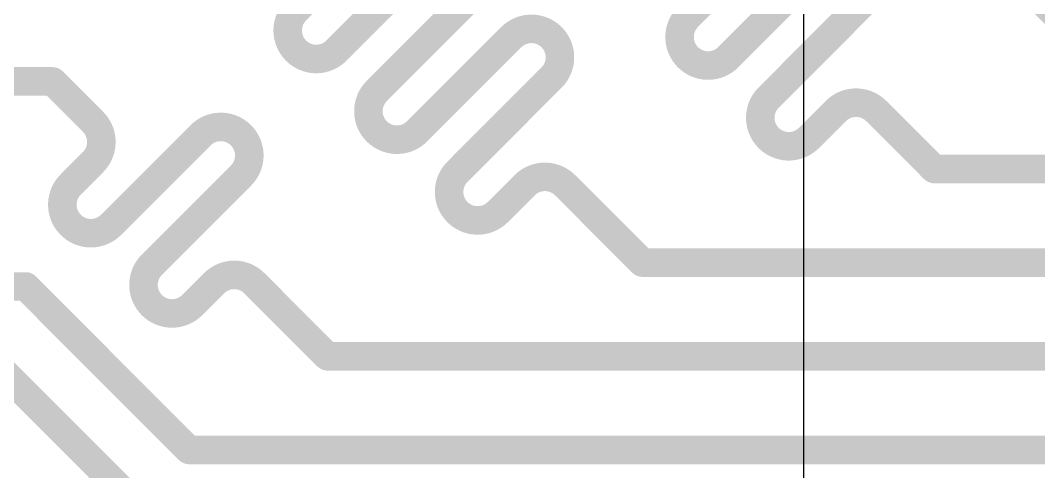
# Model space of a CAD drawing. Extents: x 75 to 173, y 40 to 188.
# Drawn here: x 104.11 to 109.55, y 144.31 to 146.72 of the extents above; entities that cross this region are included whole.
import ezdxf

# ---------------------------------------------------------------- set-up
doc = ezdxf.new("R2010")
doc.units = 0
doc.header["$MEASUREMENT"] = 0
doc.layers.add('BottomLayer', color=5, linetype='CONTINUOUS')
doc.layers.add('TopLayer', color=1, linetype='CONTINUOUS')

msp = doc.modelspace()

# ---------------------------------------------------------------- linework, layer by layer
at = {"layer": 'BottomLayer'}
msp.add_line((108.29946, 121.06782), (108.29946, 169.17542), dxfattribs=at)
at = {"layer": 'TopLayer', "const_width": 0.1524}
for points in [[(109.12471, 147.26768), (109.96858, 146.42382)], [(105.58645, 146.77152), (105.8379, 147.02297)], [(108.14676, 146.77244), (108.3982, 147.02389)], [(107.67978, 146.73652), (107.93123, 146.98796)], [(105.80198, 146.55599), (106.05343, 146.80744)], [(106.26895, 146.59192), (106.5204, 146.84336)], [(108.36228, 146.55691), (108.61373, 146.80836)], [(107.89531, 146.52099), (108.14676, 146.77244)], [(106.48448, 146.37639), (106.73593, 146.62784)], [(106.01751, 146.34047), (106.26895, 146.59192)], [(108.11084, 146.30547), (108.36228, 146.55691)], [(106.70001, 146.16086), (106.95145, 146.41231)], [(100.55246, 146.39162), (104.28626, 146.39162)], [(104.28626, 146.39162), (104.39402, 146.28386)], [(106.23303, 146.12494), (106.48448, 146.37639)], [(104.39402, 146.28386), (104.50178, 146.17609)], [(108.32636, 146.08994), (108.47005, 146.23363)], [(108.68557, 146.23363), (108.79334, 146.12586)], [(106.44856, 145.90942), (106.70001, 146.16086)], [(104.82507, 145.85281), (105.07652, 146.10425)], [(108.79334, 146.12586), (108.87071, 146.04848)], [(108.87071, 146.04848), (108.99538, 145.92382)], [(104.38256, 145.84135), (104.50178, 145.96057)], [(108.99538, 145.92382), (117.58346, 145.92382)], [(105.0406, 145.63728), (105.29204, 145.88873)], [(104.59809, 145.62582), (104.82507, 145.85281)], [(106.66408, 145.69389), (106.80777, 145.83758)], [(107.02329, 145.83758), (107.06685, 145.79402)], [(107.06685, 145.79402), (107.43705, 145.42382)], [(104.8161, 145.41278), (105.0406, 145.63728)], [(107.43705, 145.42382), (117.58346, 145.42382)], [(100.65406, 145.29675), (104.14193, 145.29675)], [(104.14193, 145.29675), (105.01485, 144.42382)], [(105.03163, 145.19726), (105.14836, 145.31399)], [(105.36389, 145.31399), (105.47165, 145.20623)], [(105.47165, 145.20623), (105.58166, 145.09622)], [(105.58166, 145.09622), (105.75406, 144.92382)], [(103.97359, 144.89035), (104.94012, 143.92382)], [(105.75406, 144.92382), (117.58346, 144.92382)], [(105.01485, 144.42382), (117.58346, 144.42382)]]:
    msp.add_lwpolyline(points, dxfattribs=at)
for points in [[(105.58645, 146.556, -0.4142136), (105.58645, 146.77152)], [(107.67978, 146.52099, -0.4142136), (107.67978, 146.73652)], [(106.73593, 146.62784, -0.4142136), (106.95145, 146.62784)], [(106.95145, 146.62784, -0.4142136), (106.95145, 146.41231)], [(105.80198, 146.556, -0.4142136), (105.58645, 146.556)], [(107.89531, 146.52099, -0.4142136), (107.67978, 146.52099)], [(106.01751, 146.12494, -0.4142136), (106.01751, 146.34047)], [(108.11084, 146.08994, -0.4142136), (108.11084, 146.30546)], [(108.47005, 146.23362, -0.4142136), (108.68557, 146.23362)], [(104.50178, 146.17609, -0.4142136), (104.50178, 145.96057)], [(105.07652, 146.10425, -0.4142136), (105.29204, 146.10425)], [(105.29204, 146.10425, -0.4142136), (105.29204, 145.88873)], [(106.23303, 146.12494, -0.4142136), (106.01751, 146.12494)], [(108.32636, 146.08994, -0.4142136), (108.11084, 146.08994)], [(106.44856, 145.69389, -0.4142136), (106.44856, 145.90941)], [(106.80777, 145.83757, -0.4142136), (107.02329, 145.83757)], [(104.38256, 145.62582, -0.4142136), (104.38256, 145.84135)], [(106.66408, 145.69389, -0.4142136), (106.44856, 145.69389)], [(104.59808, 145.62582, -0.4142136), (104.38256, 145.62582)], [(104.8161, 145.19726, -0.4142136), (104.8161, 145.41278)], [(105.14836, 145.31399, -0.4142119), (105.36389, 145.31399)], [(105.03162, 145.19726, -0.4142136), (104.8161, 145.19726)]]:
    msp.add_lwpolyline(points, format="xyb", dxfattribs=at)
at = {"layer": 'TopLayer', "const_width": 0.0762}
for points in [[(105.54835, 146.77152, 1), (105.62455, 146.77152, 1)], [(105.54835, 146.77152, 1), (105.62455, 146.77152, 1)], [(107.64168, 146.73652, 1), (107.71788, 146.73652, 1)], [(107.64168, 146.73652, 1), (107.71788, 146.73652, 1)], [(108.10866, 146.77244, 1), (108.18486, 146.77244, 1)], [(108.10866, 146.77244, 1), (108.18486, 146.77244, 1)], [(106.69783, 146.62784, 1), (106.77403, 146.62784, 1)], [(106.69783, 146.62784, 1), (106.77403, 146.62784, 1)], [(106.91335, 146.62784, 1), (106.98955, 146.62784, 1)], [(106.91335, 146.62784, 1), (106.98955, 146.62784, 1)], [(106.23085, 146.59192, 1), (106.30705, 146.59192, 1)], [(106.23085, 146.59192, 1), (106.30705, 146.59192, 1)], [(105.54835, 146.556, 1), (105.62455, 146.556, 1)], [(105.54835, 146.556, 1), (105.62455, 146.556, 1)], [(105.76388, 146.556, 1), (105.84008, 146.556, 1)], [(105.76388, 146.55599, 1), (105.84008, 146.55599, 1)], [(107.64168, 146.52099, 1), (107.71788, 146.52099, 1)], [(107.64168, 146.52099, 1), (107.71788, 146.52099, 1)], [(107.85721, 146.52099, 1), (107.93341, 146.52099, 1)], [(107.85721, 146.52099, 1), (107.93341, 146.52099, 1)], [(108.32418, 146.55691, 1), (108.40038, 146.55691, 1)], [(108.32418, 146.55691, 1), (108.40038, 146.55691, 1)], [(106.91335, 146.41231, 1), (106.98955, 146.41231, 1)], [(106.91335, 146.41231, 1), (106.98955, 146.41231, 1)], [(104.24816, 146.39162, 1), (104.32436, 146.39162, 1)], [(104.24816, 146.39162, 1), (104.32436, 146.39162, 1)], [(106.44638, 146.37639, 1), (106.52258, 146.37639, 1)], [(106.44638, 146.37639, 1), (106.52258, 146.37639, 1)], [(105.97941, 146.34047, 1), (106.05561, 146.34047, 1)], [(105.97941, 146.34047, 1), (106.05561, 146.34047, 1)], [(108.07274, 146.30547, 1), (108.14894, 146.30547, 1)], [(108.07274, 146.30546, 1), (108.14894, 146.30546, 1)], [(104.35592, 146.28386, 1), (104.43212, 146.28386, 1)], [(104.35592, 146.28386, 1), (104.43212, 146.28386, 1)], [(108.43195, 146.23363, 1), (108.50815, 146.23363, 1)], [(108.43195, 146.23362, 1), (108.50815, 146.23362, 1)], [(108.64747, 146.23363, 1), (108.72367, 146.23363, 1)], [(108.64747, 146.23362, 1), (108.72367, 146.23362, 1)], [(104.46368, 146.17609, 1), (104.53988, 146.17609, 1)], [(104.46368, 146.17609, 1), (104.53988, 146.17609, 1)], [(106.66191, 146.16086, 1), (106.73811, 146.16086, 1)], [(106.66191, 146.16086, 1), (106.73811, 146.16086, 1)], [(105.03842, 146.10425, 1), (105.11462, 146.10425, 1)], [(105.03842, 146.10425, 1), (105.11462, 146.10425, 1)], [(105.25394, 146.10425, 1), (105.33014, 146.10425, 1)], [(105.25394, 146.10425, 1), (105.33014, 146.10425, 1)], [(105.97941, 146.12494, 1), (106.05561, 146.12494, 1)], [(105.97941, 146.12494, 1), (106.05561, 146.12494, 1)], [(106.19493, 146.12494, 1), (106.27113, 146.12494, 1)], [(106.19493, 146.12494, 1), (106.27113, 146.12494, 1)], [(108.07274, 146.08994, 1), (108.14894, 146.08994, 1)], [(108.07274, 146.08994, 1), (108.14894, 146.08994, 1)], [(108.28826, 146.08994, 1), (108.36446, 146.08994, 1)], [(108.28826, 146.08994, 1), (108.36446, 146.08994, 1)], [(108.75524, 146.12586, 1), (108.83144, 146.12586, 1)], [(108.75524, 146.12586, 1), (108.83144, 146.12586, 1)], [(108.83261, 146.04848, 1), (108.90881, 146.04848, 1)], [(108.83261, 146.04848, 1), (108.90881, 146.04848, 1)], [(104.46368, 145.96057, 1), (104.53988, 145.96057, 1)], [(104.46368, 145.96057, 1), (104.53988, 145.96057, 1)], [(108.95728, 145.92382, 1), (109.03348, 145.92382, 1)], [(108.95728, 145.92382, 1), (109.03348, 145.92382, 1)], [(105.25394, 145.88873, 1), (105.33014, 145.88873, 1)], [(105.25394, 145.88873, 1), (105.33014, 145.88873, 1)], [(106.41046, 145.90942, 1), (106.48666, 145.90942, 1)], [(106.41046, 145.90941, 1), (106.48666, 145.90941, 1)], [(104.34446, 145.84135, 1), (104.42066, 145.84135, 1)], [(104.34446, 145.84135, 1), (104.42066, 145.84135, 1)], [(104.78697, 145.85281, 1), (104.86317, 145.85281, 1)], [(104.78697, 145.85281, 1), (104.86317, 145.85281, 1)], [(106.76967, 145.83758, 1), (106.84587, 145.83758, 1)], [(106.76967, 145.83757, 1), (106.84587, 145.83757, 1)], [(106.98519, 145.83758, 1), (107.06139, 145.83758, 1)], [(106.98519, 145.83757, 1), (107.06139, 145.83757, 1)], [(107.02875, 145.79402, 1), (107.10495, 145.79402, 1)], [(107.02875, 145.79402, 1), (107.10495, 145.79402, 1)], [(106.41046, 145.69389, 1), (106.48666, 145.69389, 1)], [(106.41046, 145.69389, 1), (106.48666, 145.69389, 1)], [(106.62598, 145.69389, 1), (106.70218, 145.69389, 1)], [(106.62598, 145.69389, 1), (106.70218, 145.69389, 1)], [(104.34446, 145.62582, 1), (104.42066, 145.62582, 1)], [(104.34446, 145.62582, 1), (104.42066, 145.62582, 1)], [(104.55998, 145.62582, 1), (104.63618, 145.62582, 1)], [(104.55999, 145.62582, 1), (104.63619, 145.62582, 1)], [(105.0025, 145.63728, 1), (105.0787, 145.63728, 1)], [(105.0025, 145.63728, 1), (105.0787, 145.63728, 1)], [(104.778, 145.41278, 1), (104.8542, 145.41278, 1)], [(104.778, 145.41278, 1), (104.8542, 145.41278, 1)], [(107.39895, 145.42382, 1), (107.47515, 145.42382, 1)], [(107.39895, 145.42382, 1), (107.47515, 145.42382, 1)], [(104.10383, 145.29675, 1), (104.18003, 145.29675, 1)], [(104.10383, 145.29675, 1), (104.18003, 145.29675, 1)], [(105.11026, 145.31399, 1), (105.18646, 145.31399, 1)], [(105.11026, 145.31399, 1), (105.18646, 145.31399, 1)], [(105.32579, 145.31399, 1), (105.40199, 145.31399, 1)], [(105.32579, 145.31399, 1), (105.40199, 145.31399, 1)], [(104.778, 145.19726, 1), (104.8542, 145.19726, 1)], [(104.778, 145.19726, 1), (104.8542, 145.19726, 1)], [(104.99352, 145.19726, 1), (105.06972, 145.19726, 1)], [(104.99353, 145.19726, 1), (105.06973, 145.19726, 1)], [(105.43355, 145.20623, 1), (105.50975, 145.20623, 1)], [(105.43355, 145.20623, 1), (105.50975, 145.20623, 1)], [(105.54356, 145.09622, 1), (105.61976, 145.09622, 1)], [(105.54356, 145.09622, 1), (105.61976, 145.09622, 1)], [(105.71596, 144.92382, 1), (105.79216, 144.92382, 1)], [(105.71596, 144.92382, 1), (105.79216, 144.92382, 1)], [(104.97675, 144.42382, 1), (105.05295, 144.42382, 1)], [(104.97675, 144.42382, 1), (105.05295, 144.42382, 1)]]:
    msp.add_lwpolyline(points, format="xyb", close=True, dxfattribs=at)

doc.saveas('drawing.dxf')
